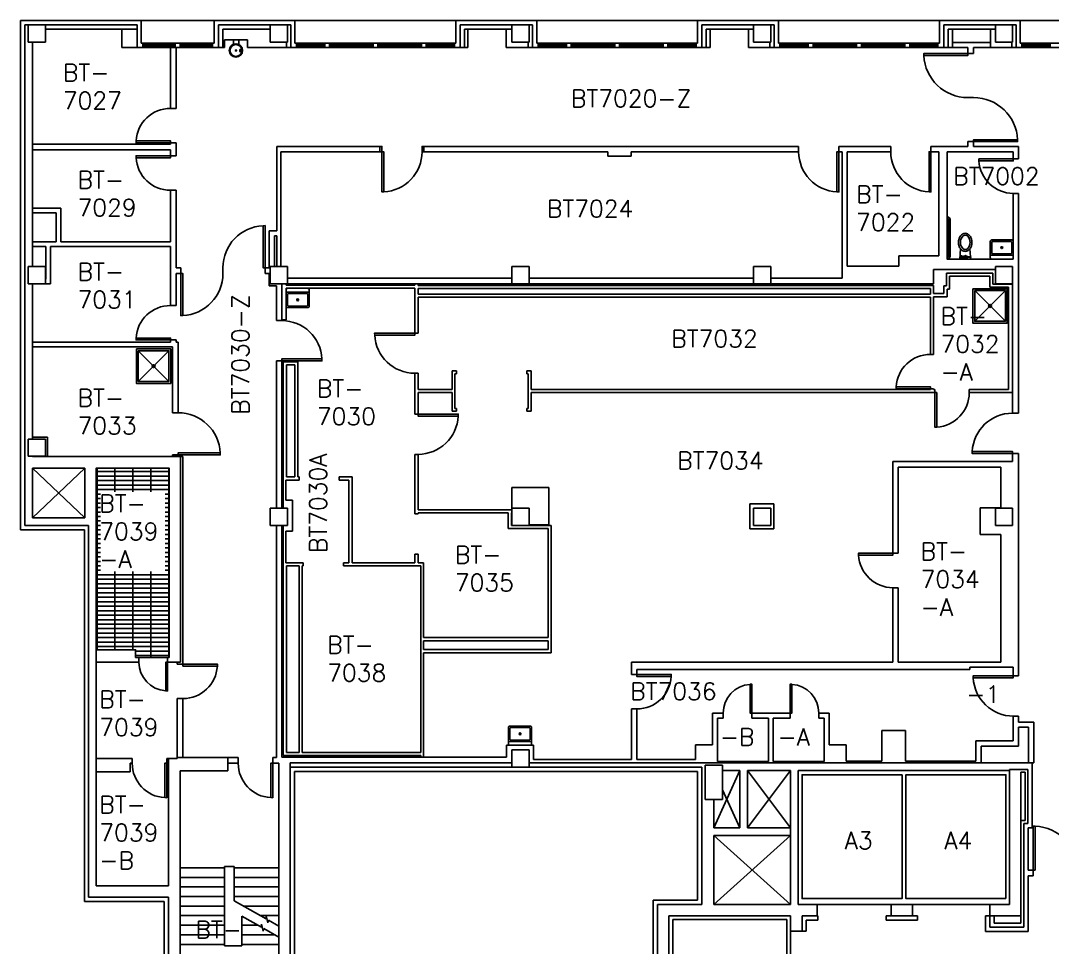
# Model space of a CAD drawing. Extents: x 3914 to 6119, y 18109 to 19582.
# Drawn here: x 3914 to 4991, y 18614 to 19582 of the extents above; entities that cross this region are included whole.
import ezdxf

# ---------------------------------------------------------------- set-up
doc = ezdxf.new("R2010")
doc.units = 0
doc.header["$MEASUREMENT"] = 0
doc.layers.get('0').update_dxf_attribs({"linetype": 'CONTINUOUS'})
for name, color, linetype in [('ARDOOR', 7, 'CONTINUOUS'), ('ARDOORNO', 4, 'CONTINUOUS'), ('ARROOMNO', 4, 'CONTINUOUS'), ('ARWALL', 7, 'CONTINUOUS'), ('COL', 14, 'CONTINUOUS'), ('EXWALL', 8, 'CONTINUOUS'), ('EXWINDOW', 8, 'CONTINUOUS'), ('MPFIXTURE', 3, 'CONTINUOUS')]:
    doc.layers.add(name, color=color, linetype=linetype)
doc.styles.add('ROMANS', font='romans.shx', dxfattribs={"height": 18})

# ---------------------------------------------------------------- blocks, each defined once
blk = doc.blocks.new('COL2')
for p, q in [((-0.5, -0.5), (-0.5, 0.5)), ((-0.5, 0.5), (0.5, 0.5)), ((0.5, -0.5), (0.5, 0.5)), ((-0.5, -0.5), (0.5, -0.5))]:
    blk.add_line(p, q)
blk = doc.blocks.new('A$C17D82B07')
at = {"layer": 'MPFIXTURE'}
for points in [[(0, 18.5), (0, 1.5, 0.414214), (1.5, 0), (22.5, 0, 0.414214), (24, 1.5), (24, 18.5, 0.414214), (22.5, 20), (1.5, 20, 0.414214)], [(22.5, 13.5), (22.5, 2.5, -0.414214), (21.5, 1.5), (2.5, 1.5, -0.414214), (1.5, 2.5), (1.5, 13.5, -0.414214), (2.5, 14.5), (21.5, 14.5, -0.414214)]]:
    blk.add_lwpolyline(points, format="xyb", close=True, dxfattribs=at)
blk.add_lwpolyline([(0, 16), (24, 16)], dxfattribs=at)
for radius in [1, 0.5]:
    blk.add_circle((12, 8), radius, dxfattribs=at)
blk = doc.blocks.new('DRNKFTN')
at = {"layer": 'MPFIXTURE', "linetype": 'CONTINUOUS'}
for p, q in [((4988.9, 18769.7), (4994.3, 18769.7)), ((4988.9, 18765), (4988.9, 18769.7)), ((4994.3, 18769.7), (4994.3, 18764.8)), ((4995.5, 18757.4), (4995.6, 18759.4)), ((4995.5, 18757.4), (4995.6, 18759.4)), ((4995.5, 18757.4), (4995.6, 18759.4)), ((4995.5, 18757.4), (4995.7, 18759.2)), ((4995.6, 18757.6), (4995.5, 18757.4)), ((4995.6, 18757.6), (4995.5, 18757.4))]:
    blk.add_line(p, q, dxfattribs=at)
blk.add_circle((4991.4, 18758.4), 7, dxfattribs=at)
for centre, radius, start, end in [((4991.4, 18758.4), 6.21, 0, 180), ((4996.1, 18758.3), 1.16, 236.6932, 113.3808), ((4991.4, 18758.4), 6.21, 180, 0), ((4991.4, 18758.4), 0.724, 0, 180), ((4991.4, 18758.4), 0.724, 180, 0), ((4992.1, 18758.4), 0, 359.999997222109, 0), ((4996.1, 18758.3), 0.913, 236.6932, 113.3808), ((4996.1, 18758.3), 0.913, 236.6932, 113.3808), ((4996.1, 18758.4), 0.161, 0, 180), ((4996.1, 18758.4), 0.161, 180, 0), ((4996.3, 18758.4), 0, 359.999997222109, 0), ((4997.6, 18758.4), 0, 359.999997222109, 0)]:
    blk.add_arc(centre, radius, start, end, dxfattribs=at)
blk = doc.blocks.new('A$C763370F8')
at = {"layer": 'ARWALL'}
blk.add_blockref('DRNKFTN', (-5010.6, -18878.3), dxfattribs=at)
blk = doc.blocks.new('A$C6C7F7455')
blk.add_blockref('A$C763370F8', (26.3, 126.9))
blk = doc.blocks.new('A$C1C98012F')
at = {"layer": 'MPFIXTURE'}
for points in [[(0, 36), (36, 36), (36, 0), (0, 0)], [(2, 34), (34, 34), (34, 2), (2, 2)]]:
    blk.add_lwpolyline(points, close=True, dxfattribs=at)
for points in [[(2, 34), (16.9, 19.1)], [(34, 34), (19.1, 19.1)], [(2, 2), (16.9, 16.9)], [(17, 18), (19, 18)], [(18, 19), (18, 17)], [(34, 2), (19.1, 16.9)]]:
    blk.add_lwpolyline(points, dxfattribs=at)
for radius in [1.5, 1]:
    blk.add_circle((18, 18), radius, dxfattribs=at)
blk = doc.blocks.new('TOILET')
at = {"layer": 'MPFIXTURE', "linetype": 'CONTINUOUS'}
for p, q in [((4544.9, 18863.2), (4534.1, 18863.8)), ((4534.8, 18862.8), (4534.1, 18862.8)), ((4534.8, 18861.8), (4534.1, 18861.8)), ((4535.4, 18862.9), (4534.9, 18862.9)), ((4534.9, 18861.8), (4535.4, 18861.8)), ((4536.7, 18859.5), (4536.7, 18859.4)), ((4535.9, 18852.7), (4534.1, 18852.6)), ((4544.9, 18853.3), (4536.6, 18852.8))]:
    blk.add_line(p, q, dxfattribs=at)
at = {"layer": 'MPFIXTURE'}
for p, q in [((4535.8, 18860.1), (4535.4, 18860.1)), ((4535.4, 18860), (4535.4, 18859.8)), ((4535.4, 18859.8), (4535.8, 18859.8)), ((4535.7, 18856.4), (4535.4, 18856.4)), ((4535.4, 18856.3), (4535.4, 18856.1)), ((4535.7, 18856.4), (4535.7, 18856.7)), ((4535.8, 18860.1), (4535.8, 18861.6)), ((4535.8, 18859.4), (4535.8, 18859.8)), ((4535.8, 18859.7), (4535.8, 18859.8)), ((4536.7, 18860.1), (4536.7, 18861.6)), ((4537.1, 18860.1), (4536.7, 18860.1)), ((4536.7, 18859.8), (4537.1, 18859.8)), ((4536.7, 18859.3), (4536.7, 18859.8)), ((4536.7, 18859.7), (4536.7, 18859.8)), ((4536.8, 18856.7), (4536.8, 18856.4)), ((4537.1, 18856.4), (4536.8, 18856.4)), ((4537.6, 18862.9), (4537.1, 18862.9)), ((4537.1, 18861.8), (4537.6, 18861.8)), ((4537.1, 18859.8), (4537.1, 18860)), ((4537.1, 18856.1), (4537.1, 18856.3)), ((4537.7, 18861.8), (4537.7, 18862.8)), ((4535.4, 18856.1), (4535.7, 18856.1)), ((4536.8, 18856.1), (4537.1, 18856.1))]:
    blk.add_line(p, q, dxfattribs=at)
at = {"layer": 'MPFIXTURE', "linetype": 'CONTINUOUS'}
for points in [[(4537.1, 18862.9, 0.025815), (4537.1, 18862.9, 0.069134), (4536.7, 18863.1, 0.055334), (4536.3, 18863.1, 0.055334), (4535.8, 18863.1, 0.069134), (4535.5, 18862.9, 0.025815), (4535.4, 18862.9, 0.164444)], [(4535.4, 18861.8, 0.025815), (4535.5, 18861.7, 0.069134), (4535.8, 18861.6, 0.055334), (4536.3, 18861.5, 0.055334)], [(4536.3, 18861.5, 0.055334), (4536.7, 18861.6, 0.069134), (4537.1, 18861.7, 0.024315), (4537.1, 18861.8, 0.190567)]]:
    blk.add_lwpolyline(points, format="xyb", dxfattribs=at)
blk.add_lwpolyline([(4536.7, 18858), (4536.5, 18858.3), (4536, 18858.3), (4535.8, 18858), (4536, 18857.6), (4536.5, 18857.6)], close=True, dxfattribs=at)
at = {"layer": 'MPFIXTURE', "linetype": 'CONTINUOUS', "flags": 128}
for points in [[(4551.6, 18851.2, 0.074368), (4555.3, 18851.8, 0.085026), (4558.3, 18853.3, 0.106278), (4560.4, 18855.7, 0.128465), (4561.1, 18858.2, 0.128465), (4560.4, 18860.8, 0.106278), (4558.3, 18863.2, 0.085026), (4555.3, 18864.7, 0.074368), (4551.6, 18865.2, 0.074368), (4547.8, 18864.7, 0.085026), (4544.9, 18863.2, 0.106278), (4542.8, 18860.8, 0.128465), (4542.1, 18858.2, 0.128465), (4542.8, 18855.7, 0.106278), (4544.9, 18853.3, 0.085026), (4547.8, 18851.8, 0.074368)], [(4551.6, 18853.2, 0.074368), (4554.8, 18853.7, 0.085026), (4557.1, 18854.9, 0.106278), (4558.7, 18856.6, 0.128465), (4559.1, 18858.2, 0.128465), (4558.7, 18859.8, 0.106278), (4557.1, 18861.6, 0.085026), (4554.8, 18862.8, 0.074368), (4551.6, 18863.2, 0.074368), (4548.4, 18862.8, 0.085026), (4546.1, 18861.6, 0.106278), (4544.5, 18859.8, 0.128465), (4544.1, 18858.2, 0.128465), (4544.5, 18856.6, 0.106278), (4546.1, 18854.9, 0.085026), (4548.4, 18853.7, 0.074368)]]:
    blk.add_lwpolyline(points, format="xyb", close=True, dxfattribs=at)
at = {"layer": 'MPFIXTURE'}
for points in [[(4536.8, 18856.1), (4536.8, 18855.6, -0.414214), (4536.8, 18855.5), (4535.7, 18855.5, -0.414214), (4535.7, 18855.6), (4535.7, 18856.1)], [(4536.4, 18855.5), (4536.6, 18852.7, -1.015015), (4535.9, 18852.7), (4536.1, 18855.5)]]:
    blk.add_lwpolyline(points, format="xyb", dxfattribs=at)
at = {"layer": 'MPFIXTURE', "linetype": 'CONTINUOUS'}
blk.add_circle((4536.3, 18858), 1.45, dxfattribs=at)
for centre, start, end in [((4534.9, 18862.8), 90, 180), ((4534.9, 18861.8), 180, 270)]:
    blk.add_arc(centre, 0.0602, start, end, dxfattribs=at)
at = {"layer": 'MPFIXTURE'}
for centre, start, end in [((4535.4, 18860), 90, 180), ((4535.4, 18859.8), 180, 270), ((4535.4, 18856.3), 90, 180), ((4537.1, 18860), 0, 90), ((4537.1, 18859.8), 270, 0), ((4537.1, 18856.3), 0, 90), ((4537.6, 18862.8), 0, 90), ((4537.6, 18861.8), 270, 0), ((4535.4, 18856.1), 180, 270), ((4537.1, 18856.1), 270, 0)]:
    blk.add_arc(centre, 0.0602, start, end, dxfattribs=at)
blk = doc.blocks.new('GRABBAR42')
for p, q in [((13.75, 3), (52.25, 3)), ((13.75, 1.5), (52.25, 1.5))]:
    blk.add_line(p, q)
for points in [[(10.75, 0), (10.75, 0.5), (13.25, 0.5), (13.25, 0)], [(52.75, 0), (52.75, 0.5), (55.25, 0.5), (55.25, 0)]]:
    blk.add_lwpolyline(points, close=True)
for centre, radius, start, end in [((13.75, 0.5), 2.5, 90, 180), ((13.75, 0.5), 1, 90, 180), ((52.25, 0.5), 2.5, 0, 90), ((52.25, 0.5), 1, 0, 90)]:
    blk.add_arc(centre, radius, start, end)

msp = doc.modelspace()

# ---------------------------------------------------------------- hatches: boundary and pattern name
at = {"layer": 'EXWALL'}
h = msp.add_hatch(dxfattribs=at)
h.set_pattern_fill('GRATE', color=256, scale=150, style=0)
h.paths.add_polyline_path([(3993, 18924.8), (4034, 18924.8), (4034, 18916.8), (4069, 18916.8), (4069, 19114.7), (3993, 19114.7)])
h.paths.add_polyline_path([(4064.9, 19006.6), (3997.3, 19006.6), (3997.3, 19089.7), (4064.9, 19089.7)], flags=16)

# ---------------------------------------------------------------- linework, layer by layer
at = {"layer": 'ARDOOR'}
for p, q in [((4909.2, 19501.8), (4903.2, 19501.8)), ((4125.2, 19324), (4125.2, 19318))]:
    msp.add_line(p, q, dxfattribs=at)
at = {"layer": 'ARDOOR', "flags": 128}
for points in [[(4903.2, 19501.8, -0.401544), (4857.3, 19545.8), (4857.2, 19545.8), (4857.2, 19547.8), (4903.2, 19547.8), (4903.2, 19545.8), (4857.2, 19545.8)], [(4909.2, 19501.8, -0.401544), (4955.2, 19457.8), (4955.2, 19457.8), (4955.2, 19455.8), (4909.2, 19455.8), (4909.2, 19457.8), (4955.2, 19457.8)], [(4070.5, 19490.5, 0.39805), (4034.5, 19456.5), (4034.5, 19454.5), (4070.5, 19454.5), (4070.5, 19456.5), (4034.5, 19456.5)], [(4070.5, 19405, -0.39805), (4034.5, 19439), (4034.5, 19441), (4070.5, 19441), (4070.5, 19439), (4034.5, 19439)], [(4333.2, 19445.2, -0.400344), (4293.2, 19403.3), (4291.2, 19403.2), (4291.2, 19445.2), (4293.2, 19445.2), (4293.2, 19403.3)], [(4726.5, 19445.2, 0.400344), (4766.5, 19403.3), (4768.5, 19403.2), (4768.5, 19445.2), (4766.5, 19445.2), (4766.5, 19403.3)], [(4822.7, 19445.2, 0.400344), (4862.7, 19403.3), (4864.7, 19403.2), (4864.7, 19445.2), (4862.7, 19445.2), (4862.7, 19403.3)], [(4950.7, 19401.7, -0.39805), (4914.8, 19435.7), (4914.7, 19437.7), (4950.7, 19437.7), (4950.7, 19435.7), (4914.8, 19435.7)], [(4125.2, 19324, -0.400971), (4167.2, 19367.9), (4169.2, 19368), (4169.2, 19324), (4167.2, 19324), (4167.2, 19367.9)], [(4125.2, 19318, -0.400971), (4083.2, 19274), (4081.2, 19274), (4081.2, 19318), (4083.2, 19318), (4083.2, 19274)], [(4070.5, 19284.5, 0.39805), (4034.5, 19250.5), (4034.5, 19248.5), (4070.5, 19248.5), (4070.5, 19250.5), (4034.5, 19250.5)], [(4186.7, 19268.7, -0.400344), (4228.7, 19228.7), (4228.7, 19226.7), (4186.7, 19226.7), (4186.7, 19228.7), (4228.7, 19228.7)], [(4325.7, 19213.7, -0.400344), (4283.8, 19253.7), (4283.7, 19255.7), (4325.7, 19255.7), (4325.7, 19253.7), (4283.8, 19253.7)], [(4864.2, 19233.5, 0.39805), (4828.3, 19199.5), (4828.2, 19197.5), (4864.2, 19197.5), (4864.2, 19199.5), (4828.3, 19199.5)], [(4904.7, 19193.5, -0.39805), (4870.7, 19157.5), (4868.7, 19157.5), (4868.7, 19193.5), (4870.7, 19193.5), (4870.7, 19157.5)], [(4078.4, 19172.5, -0.400971), (4122.4, 19130.5), (4122.4, 19128.5), (4078.4, 19128.5), (4078.4, 19130.5), (4122.4, 19130.5)], [(4329, 19129, 0.400344), (4370.9, 19169), (4371, 19171), (4329, 19171), (4329, 19169), (4370.9, 19169)], [(4949.7, 19172, 0.400344), (4907.8, 19132), (4907.7, 19130), (4949.7, 19130), (4949.7, 19132), (4907.8, 19132)], [(4825, 18989.7, -0.39805), (4789, 19023.7), (4789, 19025.7), (4825, 19025.7), (4825, 19023.7), (4789, 19023.7)], [(4037.5, 18911.8, 0.394848), (4065.5, 18881.9), (4067.5, 18881.8), (4067.5, 18911.8), (4065.5, 18911.8), (4065.5, 18881.8), (4067.5, 18881.8)], [(4083.5, 18873.8, 0.39805), (4119.4, 18907.8), (4119.5, 18909.8), (4083.5, 18909.8), (4083.5, 18907.8), (4119.4, 18907.8)], [(4557.5, 18863, 0.39805), (4593.4, 18897), (4593.5, 18899), (4557.5, 18899), (4557.5, 18897), (4593.4, 18897)], [(4647.7, 18858.7, -0.394848), (4675.7, 18888.6), (4677.7, 18888.7), (4677.7, 18858.7), (4675.7, 18858.7), (4675.7, 18888.7), (4677.7, 18888.7)], [(4747.5, 18858.7, 0.394848), (4719.5, 18888.6), (4717.5, 18888.7), (4717.5, 18858.7), (4719.5, 18858.7), (4719.5, 18888.7), (4717.5, 18888.7)], [(4950.7, 18855.5, -0.400344), (4908.8, 18895.5), (4908.7, 18897.5), (4950.7, 18897.5), (4950.7, 18895.5), (4908.8, 18895.5)], [(4030.5, 18806.2, 0.39805), (4064.5, 18770.3), (4066.5, 18770.2), (4066.5, 18806.2), (4064.5, 18806.2), (4064.5, 18770.3)], [(4141.2, 18806.2, 0.39805), (4175.2, 18770.3), (4177.2, 18770.2), (4177.2, 18806.2), (4175.2, 18806.2), (4175.2, 18770.3)], [(5017.5, 18694.6, 0.401544), (4973.5, 18740.5), (4973.5, 18740.6), (4971.5, 18740.6), (4971.5, 18694.6), (4973.5, 18694.6), (4973.5, 18740.6)]]:
    msp.add_lwpolyline(points, format="xyb", dxfattribs=at)
at = {"layer": 'ARDOOR'}
for points in [[(4289.2, 19450.7), (4291.2, 19450.7), (4291.2, 19445.2), (4289.2, 19445.2)], [(4335.2, 19450.7), (4333.2, 19450.7), (4333.2, 19445.2), (4335.2, 19445.2)]]:
    msp.add_lwpolyline(points, dxfattribs=at)
at = {"layer": 'ARWALL'}
for p, q in [((4019.5, 19554.2), (4019.5, 19573.2)), ((4381, 19573.2), (4381, 19554.2)), ((4421, 19554.2), (4421, 19573.2)), ((4634, 19573.2), (4634, 19554.2)), ((4674, 19554.2), (4674, 19573.2)), ((4887, 19573.2), (4887, 19554.2)), ((4927, 19554.2), (4927, 19573.2)), ((4127, 19562.2), (4127, 19554.2)), ((4151, 19562.2), (4127, 19562.2)), ((4151, 19554.2), (4151, 19562.2)), ((4927, 19559.2), (4887, 19559.2)), ((4035.5, 19554.2), (4019.5, 19554.2)), ((4070.5, 19554.2), (4070.5, 19490.5)), ((4076.5, 19554.2), (4076.5, 19490.5)), ((4127, 19554.2), (4125, 19554.2)), ((4191.5, 19554.2), (4151, 19554.2)), ((4381, 19554.2), (4377.5, 19554.2)), ((4444, 19554.2), (4421, 19554.2)), ((4634, 19554.2), (4629.7, 19554.2)), ((4696.5, 19554.2), (4674, 19554.2)), ((4903.2, 19554.2), (4882.5, 19554.2)), ((4903.2, 19547.8), (4903.2, 19554.2)), ((4909.2, 19547.8), (4903.2, 19547.8)), ((4927, 19554.2), (4909.2, 19554.2)), ((4909.2, 19547.8), (4909.2, 19554.2)), ((4949, 19554.2), (4927, 19554.2)), ((4070.5, 19490.5), (4076.5, 19490.5)), ((4070.5, 19453.2), (3926.5, 19453.2)), ((4070.5, 19454.5), (4070.5, 19453.2)), ((4070.5, 19454.5), (4076.5, 19454.5)), ((4076.5, 19454.5), (4076.5, 19441)), ((4289.2, 19450.7), (4181.7, 19450.7)), ((4181.7, 19450.7), (4181.7, 19362.7)), ((4289.2, 19450.7), (4289.2, 19445.2)), ((4726.5, 19450.7), (4335.2, 19450.7)), ((4335.2, 19450.7), (4335.2, 19445.2)), ((4726.5, 19450.7), (4726.5, 19445.2)), ((4822.7, 19450.7), (4768.5, 19450.7)), ((4768.5, 19450.7), (4768.5, 19445.2)), ((4822.7, 19450.7), (4822.7, 19445.2)), ((4864.7, 19450.7), (4864.7, 19445.2)), ((4903.2, 19450.7), (4864.7, 19450.7)), ((4909.2, 19455.8), (4903.2, 19455.8)), ((4903.2, 19455.8), (4903.2, 19450.7)), ((4909.2, 19450.7), (4909.2, 19455.8)), ((4956.2, 19450.7), (4909.2, 19450.7)), ((4956.2, 19437.7), (4956.2, 19450.7)), ((4070.5, 19447.2), (3926.5, 19447.2)), ((4070.5, 19447.2), (4070.5, 19441)), ((4070.5, 19441), (4076.5, 19441)), ((4289.2, 19445.2), (4185.7, 19445.2)), ((4185.7, 19325.2), (4185.7, 19445.2)), ((4335.2, 19445.2), (4527.2, 19445.2)), ((4527.2, 19445.2), (4527.2, 19440.7)), ((4527.2, 19440.7), (4551.7, 19440.7)), ((4551.7, 19445.2), (4726.5, 19445.2)), ((4551.7, 19440.7), (4551.7, 19445.2)), ((4768.5, 19445.2), (4772, 19445.2)), ((4772, 19445.2), (4772, 19313.2)), ((4777, 19325.7), (4777, 19445.2)), ((4822.7, 19445.2), (4777, 19445.2)), ((4864.7, 19445.2), (4873, 19445.2)), ((4873, 19445.2), (4873, 19336.5)), ((4881.7, 19445), (4881.7, 19333)), ((4950.7, 19445), (4881.7, 19445)), ((4950.7, 19437.7), (4950.7, 19445)), ((4956.2, 19437.7), (4950.7, 19437.7)), ((4070.5, 19405), (4070.5, 19351.2)), ((4070.5, 19405), (4076.5, 19405)), ((4076.5, 19405), (4076.5, 19324)), ((4950.7, 19333), (4950.7, 19401.7)), ((4956.2, 19401.7), (4950.7, 19401.7)), ((4956.2, 19172), (4956.2, 19401.7)), ((3956, 19386.2), (3926.5, 19386.2)), ((3956, 19386.2), (3956, 19351.2)), ((3951, 19381.2), (3926.5, 19381.2)), ((3951, 19381.2), (3951, 19351.2)), ((4173.5, 19362.7), (4173.5, 19324)), ((4181.7, 19362.7), (4173.5, 19362.7)), ((4179, 19357.2), (4179, 19325.2)), ((4181.7, 19357.2), (4179, 19357.2)), ((4181.7, 19357.2), (4181.7, 19325.2)), ((3951, 19351.2), (3926.5, 19351.2)), ((3940.2, 19346.2), (3926.5, 19346.2)), ((3940.2, 19312.2), (3940.2, 19346.2)), ((4070.5, 19346.2), (3945.2, 19346.2)), ((3945.2, 19307.2), (3945.2, 19346.2)), ((4070.5, 19351.2), (3956, 19351.2)), ((4070.5, 19346.2), (4070.5, 19284.5)), ((4873, 19336.5), (4831.2, 19336.5)), ((4831.2, 19336.5), (4831.2, 19325.7)), ((4881.7, 19333), (4950.7, 19333)), ((4081.2, 19324), (4076.5, 19324)), ((4081.2, 19324), (4081.2, 19318)), ((4169.2, 19324), (4169.2, 19318)), ((4173.5, 19324), (4169.2, 19324)), ((4831.2, 19325.7), (4777, 19325.7)), ((4867.5, 19322), (4932, 19322)), ((4867.5, 19307.2), (4867.5, 19322)), ((3940.2, 19312.2), (3940, 19312.2)), ((4076.5, 19318), (4076.5, 19284.5)), ((4081.2, 19318), (4076.5, 19318)), ((4173.5, 19318), (4169.2, 19318)), ((4173.5, 19318), (4173.5, 19305.2)), ((4427, 19313.2), (4192.5, 19313.2)), ((4679.5, 19313.2), (4445, 19313.2)), ((4772, 19313.2), (4697.5, 19313.2)), ((4929.2, 19318.5), (4881, 19318.5)), ((4881, 19318.5), (4881, 19305)), ((4926, 19315.2), (4884.2, 19315.2)), ((4884.2, 19315.2), (4884.2, 19301.7)), ((4926, 19303.7), (4926, 19315.2)), ((4929.2, 19307), (4929.2, 19318.5)), ((3945.2, 19307.2), (3940, 19307.2)), ((4173.5, 19305.2), (4181.2, 19305.2)), ((4181.2, 19305.2), (4181.2, 19268.7)), ((4867.5, 19307.2), (4186.7, 19307.2)), ((4186.7, 19268.7), (4186.7, 19307.2)), ((4191.2, 19305.7), (4191.2, 19307.2)), ((4325.7, 19305.7), (4191.2, 19305.7)), ((4325.7, 19302.5), (4191.2, 19302.5)), ((4191.2, 19269.5), (4191.2, 19302.5)), ((4325.7, 19305.7), (4325.7, 19307.2)), ((4325.7, 19255.7), (4325.7, 19302.5)), ((4329, 19305.5), (4329, 19307.2)), ((4867.5, 19305.5), (4329, 19305.5)), ((4864.2, 19302.2), (4329, 19302.2)), ((4329, 19296.5), (4329, 19302.2)), ((4864.2, 19296.5), (4864.2, 19302.2)), ((4867.5, 19297), (4867.5, 19305.5)), ((4878.2, 19305), (4878.2, 19297)), ((4881, 19305), (4878.2, 19305)), ((4884.2, 19301.7), (4881.5, 19301.7)), ((4881.5, 19301.7), (4881.5, 19293.7)), ((4945.5, 19303.7), (4926, 19303.7)), ((4949.7, 19307), (4929.2, 19307)), ((4945.5, 19196.7), (4945.5, 19303.7)), ((4949.7, 19172), (4949.7, 19307.2)), ((4864.2, 19296.5), (4329, 19296.5)), ((4864.2, 19293.2), (4329, 19293.2)), ((4329, 19255.7), (4329, 19293.2)), ((4864.2, 19233.5), (4864.2, 19293.2)), ((4878.2, 19297), (4867.5, 19297)), ((4881.5, 19293.7), (4867.5, 19293.7)), ((4867.5, 19293.7), (4867.5, 19233.5)), ((4076.5, 19284.5), (4070.5, 19284.5)), ((4181.2, 19268.7), (4186.7, 19268.7)), ((4191.2, 19269.5), (4186.7, 19269.5)), ((4329, 19255.7), (4325.7, 19255.7)), ((4070.5, 19246.2), (3926.5, 19246.2)), ((4070.5, 19248.5), (4070.5, 19246.2)), ((4076.5, 19248.5), (4070.5, 19248.5)), ((4076.5, 19248.5), (4076.5, 19246.2)), ((4076.5, 19246.2), (4078.5, 19246.2)), ((4078.5, 19246.2), (4078.5, 19172.5)), ((4072.5, 19241.2), (3926.5, 19241.2)), ((4072.5, 19241.2), (4072.5, 19172.5)), ((4867.5, 19233.5), (4864.2, 19233.5)), ((4181.2, 19226.7), (4181.2, 19072.7)), ((4181.2, 19226.7), (4186.7, 19226.7)), ((4186.7, 19226.7), (4186.7, 19072.7)), ((4203.5, 19225.7), (4186.7, 19225.7)), ((4188.2, 19072.7), (4188.2, 19225.7)), ((4203.5, 19105.5), (4203.5, 19225.7)), ((4191.5, 19105.5), (4191.5, 19222.5)), ((4200.2, 19222.5), (4191.5, 19222.5)), ((4200.2, 19105.5), (4200.2, 19222.5)), ((4325.7, 19171), (4325.7, 19213.7)), ((4329, 19213.7), (4325.7, 19213.7)), ((4329, 19196.7), (4329, 19213.7)), ((4364.5, 19216.2), (4364.5, 19196.7)), ((4369, 19216.2), (4364.5, 19216.2)), ((4367.5, 19177), (4367.5, 19213.2)), ((4369, 19213.2), (4367.5, 19213.2)), ((4369, 19213.2), (4369, 19216.2)), ((4447, 19216.2), (4442.5, 19216.2)), ((4442.5, 19213.2), (4442.5, 19216.2)), ((4444, 19213.2), (4442.5, 19213.2)), ((4444, 19213.2), (4444, 19177)), ((4447, 19196.7), (4447, 19216.2)), ((4364.5, 19196.7), (4329, 19196.7)), ((4329, 19193.5), (4329, 19171)), ((4364.5, 19193.5), (4329, 19193.5)), ((4364.5, 19174), (4364.5, 19193.5)), ((4864.2, 19196.7), (4447, 19196.7)), ((4868.7, 19193.5), (4447, 19193.5)), ((4447, 19193.5), (4447, 19174)), ((4867.5, 19197.5), (4864.2, 19197.5)), ((4864.2, 19197.5), (4864.2, 19196.7)), ((4867.5, 19196.7), (4867.5, 19197.5)), ((4868.7, 19196.7), (4867.5, 19196.7)), ((4868.7, 19193.5), (4868.7, 19196.7)), ((4904.7, 19196.7), (4945.5, 19196.7)), ((4904.7, 19193.5), (4904.7, 19196.7)), ((4949.7, 19193.5), (4904.7, 19193.5)), ((4072.5, 19172.5), (4078.5, 19172.5)), ((4329, 19171), (4325.7, 19171)), ((4369, 19174), (4364.5, 19174)), ((4369, 19177), (4367.5, 19177)), ((4369, 19174), (4369, 19177)), ((4444, 19177), (4442.5, 19177)), ((4442.5, 19174), (4442.5, 19177)), ((4447, 19174), (4442.5, 19174)), ((4956.2, 19172), (4949.7, 19172)), ((3926.5, 19147), (3942, 19147)), ((3942, 19147), (3942, 19126.7)), ((4072.5, 19128.5), (4072.5, 19126.7)), ((4072.5, 19128.5), (4078.5, 19128.5)), ((4078.5, 19128.5), (4078.5, 19126.7)), ((4081, 19126.7), (4083.5, 19126.7)), ((4083.5, 19126.7), (4083.5, 18909.8)), ((4329, 19129), (4325.7, 19129)), ((4325.7, 19129), (4325.7, 19066.7)), ((4329, 19129), (4329, 19071)), ((4949.7, 19130), (4949.7, 19121.7)), ((4956.2, 19130), (4949.7, 19130)), ((4956.2, 18897.5), (4956.2, 19130)), ((4949.7, 19121.7), (4825, 19121.7)), ((4825, 19121.7), (4825, 19025.7)), ((4830.5, 19115.7), (4937.7, 19115.7)), ((4830.5, 19025.7), (4830.5, 19115.7)), ((4937.7, 19115.7), (4937.7, 19073)), ((4191.5, 19105.5), (4200.2, 19105.5)), ((4204.7, 19105.5), (4203.5, 19105.5)), ((4204.7, 19105.5), (4204.7, 19102.2)), ((4260.2, 19105.5), (4246.7, 19105.5)), ((4246.7, 19105.5), (4246.7, 19102.2)), ((4260.2, 19015.7), (4260.2, 19105.5)), ((4191, 19081), (4191, 19102.2)), ((4191, 19102.2), (4204.7, 19102.2)), ((4246.7, 19102.2), (4256.7, 19102.2)), ((4256.7, 19102.2), (4256.7, 19015.7)), ((4427, 19094.2), (4465.7, 19094.2)), ((4427, 19072.7), (4427, 19094.2)), ((4465.7, 19055.2), (4465.7, 19094.2)), ((4198, 19081), (4191, 19081)), ((4198, 19048.7), (4198, 19081)), ((4700.5, 19077.2), (4675.5, 19077.2)), ((4675.5, 19077.2), (4675.5, 19051.2)), ((4700.5, 19077.2), (4700.5, 19051.2)), ((4937.7, 19073), (4916, 19073)), ((4916, 19073), (4916, 19045.2)), ((4325.7, 19066.7), (4329, 19066.7)), ((4329, 19071), (4427, 19071)), ((4329, 19068), (4423.2, 19068)), ((4329, 19066.7), (4329, 19068)), ((4423.2, 19051.5), (4423.2, 19068)), ((4426.5, 19054.7), (4426.5, 19068)), ((4426.5, 19068), (4427, 19068)), ((4181.2, 19054.7), (4181.2, 18812.2)), ((4186.7, 19054.7), (4186.7, 18812.7)), ((4188.2, 18814.2), (4188.2, 19054.7)), ((4465, 19051.5), (4423.2, 19051.5)), ((4468.2, 19054.7), (4426.5, 19054.7)), ((4445, 19055.2), (4465.7, 19055.2)), ((4465, 18937.5), (4465, 19051.5)), ((4468.2, 18921.7), (4468.2, 19054.7)), ((4700.5, 19051.2), (4675.5, 19051.2)), ((4191, 19048.7), (4198, 19048.7)), ((4191, 19015.7), (4191, 19048.7)), ((4916, 19045.2), (4937.5, 19045.2)), ((4937.5, 19045.2), (4937.5, 18911.7)), ((4325.7, 19024.7), (4325.7, 19015.7)), ((4325.7, 19024.7), (4329, 19024.7)), ((4329, 19024.7), (4329, 19015.7)), ((4825, 19025.7), (4830.5, 19025.7)), ((4209.2, 19015.7), (4191, 19015.7)), ((4191.5, 19012.5), (4191.5, 18817.5)), ((4191.5, 19012.5), (4204.7, 19012.5)), ((4204.7, 19012.5), (4204.7, 18817.5)), ((4208, 19012.5), (4208, 18817.5)), ((4209.2, 19012.5), (4208, 19012.5)), ((4209.2, 19015.7), (4209.2, 19012.5)), ((4256.7, 19015.7), (4251.2, 19015.7)), ((4251.2, 19015.7), (4251.2, 19012.5)), ((4251.2, 19012.5), (4332, 19012.5)), ((4325.7, 19015.7), (4260.2, 19015.7)), ((4329, 19015.7), (4334.7, 19015.7)), ((4332, 18817.5), (4332, 19012.5)), ((4334.7, 19015.7), (4334.7, 18937.5)), ((4825, 18989.7), (4825, 18912)), ((4825, 18989.7), (4830.5, 18989.7)), ((4830.5, 18989.7), (4830.5, 18911.7)), ((4334.7, 18937.5), (4465, 18937.5)), ((4334.7, 18934.2), (4465, 18934.2)), ((4334.7, 18934.2), (4334.7, 18925)), ((4465, 18934.2), (4465, 18925)), ((4334.7, 18925), (4465, 18925)), ((4334.7, 18921.7), (4468.2, 18921.7)), ((4334.7, 18921.7), (4334.7, 18812.7)), ((4077.5, 18909.8), (4077.5, 18911.8)), ((4825, 18912), (4552, 18912)), ((4552, 18912), (4552, 18899)), ((4937.5, 18911.7), (4830.5, 18911.7)), ((4077.5, 18909.8), (4083.5, 18909.8)), ((4557.5, 18904.2), (4905.3, 18904.2)), ((4557.5, 18899), (4557.5, 18904.2)), ((4950.7, 18906.7), (4905.3, 18906.7)), ((4905.3, 18906.7), (4905.3, 18904.2)), ((4950.7, 18897.5), (4950.7, 18906.7)), ((4552, 18899), (4557.5, 18899)), ((4956.2, 18897.5), (4950.7, 18897.5)), ((4077.5, 18873.8), (4083.5, 18873.8)), ((4077.5, 18812.2), (4077.5, 18873.8)), ((4083.5, 18812.2), (4083.5, 18873.8)), ((4552, 18863), (4557.5, 18863)), ((4552, 18863), (4552, 18810.2)), ((4557.5, 18863), (4557.5, 18810.2)), ((4636.7, 18825.5), (4636.7, 18858.7)), ((4636.7, 18858.7), (4647.7, 18858.7)), ((4647.7, 18858.7), (4647.7, 18853.2)), ((4677.7, 18858.7), (4717.5, 18858.7)), ((4677.7, 18858.7), (4677.7, 18853.2)), ((4717.5, 18858.7), (4717.5, 18853.2)), ((4747.5, 18858.7), (4747.5, 18853.2)), ((4747.5, 18858.7), (4758.2, 18858.7)), ((4758.2, 18858.7), (4758.2, 18825.5)), ((4647.7, 18853.2), (4641.7, 18853.2)), ((4641.7, 18853.2), (4641.7, 18808.2)), ((4677.7, 18853.2), (4695, 18853.2)), ((4695, 18853.2), (4695, 18808.2)), ((4700, 18853.2), (4700, 18808.2)), ((4717.5, 18853.2), (4700, 18853.2)), ((4747.5, 18853.2), (4753, 18853.2)), ((4753, 18808.2), (4753, 18853.2)), ((4950.7, 18855.5), (4950.7, 18829.5)), ((4956.2, 18855.5), (4950.7, 18855.5)), ((4956.2, 18849.3), (4956.2, 18855.5)), ((4972, 18849.3), (4956.2, 18849.3)), ((4972, 18849.3), (4972, 18806.7)), ((4813.5, 18808.5), (4813.5, 18840.5)), ((4813.5, 18840.5), (4838.2, 18840.5)), ((4838.2, 18840.5), (4838.2, 18808.5)), ((4966.5, 18843.8), (4956.2, 18843.8)), ((4956.2, 18843.8), (4956.2, 18824)), ((4966.5, 18843.8), (4966.5, 18806.7)), ((4449.5, 18825), (4421.5, 18825)), ((4421.5, 18825), (4421.5, 18812.7)), ((4449.5, 18810.2), (4449.5, 18825)), ((4618.7, 18825.5), (4636.7, 18825.5)), ((4618.7, 18810.2), (4618.7, 18825.5)), ((4758.2, 18825.5), (4776, 18825.5)), ((4776, 18825.5), (4776, 18808.5)), ((4911.5, 18829.5), (4950.7, 18829.5)), ((4911.5, 18808.5), (4911.5, 18829.5)), ((4917, 18824), (4956.2, 18824)), ((4917, 18806.7), (4917, 18824)), ((4188.2, 18814.2), (4332, 18814.2)), ((4191.5, 18817.5), (4204.7, 18817.5)), ((4208, 18817.5), (4332, 18817.5)), ((4332, 18814.2), (4332, 18812.7)), ((4030.5, 18811.2), (3993, 18811.2)), ((4030.5, 18806.2), (4028.5, 18806.2)), ((4028.5, 18797.2), (4028.5, 18806.2)), ((4030.5, 18806.2), (4030.5, 18811.2)), ((4066.5, 18806.2), (4066.5, 18811.2)), ((4068.5, 18811.2), (4066.5, 18811.2)), ((4068.5, 18806.2), (4066.5, 18806.2)), ((4141.2, 18812.2), (4130.5, 18812.2)), ((4141.2, 18806.2), (4130.5, 18806.2)), ((4141.2, 18812.2), (4141.2, 18806.2)), ((4177.2, 18812.2), (4177.2, 18806.2)), ((4181.2, 18812.2), (4177.2, 18812.2)), ((4183.5, 18806.2), (4177.2, 18806.2)), ((4421.5, 18812.7), (4186.7, 18812.7)), ((4552, 18810.2), (4449.5, 18810.2)), ((4557.5, 18810.2), (4618.7, 18810.2)), ((4695, 18808.2), (4641.7, 18808.2)), ((4700, 18808.2), (4753, 18808.2)), ((4776, 18808.5), (4813.5, 18808.5)), ((4838.2, 18808.5), (4911.5, 18808.5)), ((4838.2, 18808.5), (4838.2, 18808.5)), ((4972, 18806.7), (4970.5, 18806.7)), ((4028.5, 18797.2), (3993, 18797.2))]:
    msp.add_line(p, q, dxfattribs=at)
at = {"layer": 'EXWALL'}
for p, q in [((4040, 19582.2), (3914, 19582.2)), ((3914, 19050.2), (3914, 19582.2)), ((4040, 19582.2), (4040, 19558.7)), ((4040, 19582.2), (5993.5, 19582.2)), ((4200.5, 19582.2), (4116, 19582.2)), ((4116, 19582.2), (4116, 19558.7)), ((4200.5, 19582.2), (4200.5, 19558.7)), ((4453, 19582.2), (4368.5, 19582.2)), ((4368.5, 19582.2), (4368.5, 19558.7)), ((4453, 19582.2), (4453, 19558.7)), ((4705.5, 19582.2), (4621, 19582.2)), ((4621, 19582.2), (4621, 19558.7)), ((4705.5, 19582.2), (4705.5, 19558.7)), ((4958, 19582.2), (4873.5, 19582.2)), ((4873.5, 19582.2), (4873.5, 19558.7)), ((4958, 19582.2), (4958, 19558.7)), ((3918.5, 19054.7), (3918.5, 19577.7)), ((3922, 19577.7), (3918.5, 19577.7)), ((4035.5, 19577.7), (3940, 19577.7)), ((4035.5, 19573.2), (3940, 19573.2)), ((4035.5, 19577.7), (4035.5, 19554.2)), ((4174.5, 19577.7), (4120.5, 19577.7)), ((4120.5, 19577.7), (4120.5, 19554.2)), ((4125, 19573.2), (4125, 19554.2)), ((4174.5, 19573.2), (4125, 19573.2)), ((4192.5, 19577.7), (4196, 19577.7)), ((4196, 19577.7), (4196, 19554.2)), ((4427, 19577.7), (4373, 19577.7)), ((4373, 19577.7), (4373, 19554.2)), ((4377.5, 19573.2), (4377.5, 19554.2)), ((4427, 19573.2), (4377.5, 19573.2)), ((4445, 19577.7), (4448.5, 19577.7)), ((4448.5, 19577.7), (4448.5, 19554.2)), ((4625.5, 19577.7), (4625.5, 19554.2)), ((4679.5, 19577.7), (4625.5, 19577.7)), ((4630, 19573.2), (4630, 19554.2)), ((4679.5, 19573.2), (4630, 19573.2)), ((4697.5, 19577.7), (4701, 19577.7)), ((4701, 19577.7), (4701, 19554.2)), ((4932, 19577.7), (4878, 19577.7)), ((4878, 19577.7), (4878, 19554.2)), ((4882.5, 19573.2), (4882.5, 19554.2)), ((4932, 19573.2), (4882.5, 19573.2)), ((4950, 19577.7), (4953.5, 19577.7)), ((4953.5, 19577.7), (4953.5, 19554.2)), ((3926.5, 19325.2), (3926.5, 19559.7)), ((4040, 19558.7), (4116, 19558.7)), ((4191.5, 19559.7), (4191.5, 19554.2)), ((4200.5, 19558.7), (4368.5, 19558.7)), ((4444, 19559.7), (4444, 19554.2)), ((4453, 19558.7), (4621, 19558.7)), ((4696.5, 19559.7), (4696.5, 19554.2)), ((4705.5, 19558.7), (4873.5, 19558.7)), ((4949, 19559.7), (4949, 19554.2)), ((4958, 19558.7), (5075.5, 19558.7)), ((4035.5, 19554.2), (4125, 19554.2)), ((4191.5, 19554.2), (4377.5, 19554.2)), ((4444, 19554.2), (4629.7, 19554.2)), ((4696.5, 19554.2), (4882.5, 19554.2)), ((4949, 19554.2), (5084.5, 19554.2)), ((3926.5, 19145), (3926.5, 19307.2)), ((3926.5, 19127), (3926.5, 19126.7)), ((3981, 19126.7), (3926.5, 19126.7)), ((3981, 19126.7), (4081, 19126.7)), ((4081, 19126.7), (4081, 18911.8)), ((3981, 19114.7), (3926.5, 19114.7)), ((3926.5, 19114.7), (3981, 19062.7)), ((3981, 19114.7), (3926.5, 19062.7)), ((3926.5, 19114.7), (3926.5, 19062.7)), ((3981, 19114.7), (3981, 19062.7)), ((3993, 19114.7), (4069, 19114.7)), ((3993, 19114.7), (3993, 19062.7)), ((4069, 19114.7), (4069, 18916.8)), ((3981, 19062.7), (3926.5, 19062.7)), ((3993, 19062.7), (3993, 18678.2)), ((3980.5, 19050.2), (3914, 19050.2)), ((3985, 19054.7), (3918.5, 19054.7)), ((3980.5, 19050.2), (3980.5, 18661.7)), ((3985, 19054.7), (3985, 18666.2)), ((4034, 18924.8), (3993, 18924.8)), ((4034, 18916.8), (4034, 18924.8)), ((3993, 18911.8), (4037.5, 18911.8)), ((4034, 18916.8), (4037.5, 18916.8)), ((4037.5, 18916.8), (4037.5, 18911.8)), ((4067.5, 18916.8), (4069, 18916.8)), ((4067.5, 18916.8), (4067.5, 18911.8)), ((4067.5, 18911.8), (4081, 18911.8)), ((4068.5, 18678.2), (4068.5, 18811.2)), ((4077.5, 18811.2), (4068.5, 18811.2)), ((4130.5, 18812.2), (4077.5, 18812.2)), ((4077.5, 18811.2), (4077.5, 18812.2)), ((4130.5, 18798.2), (4130.5, 18812.2)), ((4183.5, 18558.7), (4183.5, 18806.2)), ((4195.5, 18546.7), (4195.5, 18806.7)), ((4427, 18806.7), (4195.5, 18806.7)), ((4638, 18806.7), (4445, 18806.7)), ((4970.5, 18806.7), (4638, 18806.7)), ((4970.5, 18806.7), (4970.5, 18746.8)), ((4080.5, 18798.2), (4130.5, 18798.2)), ((4080.5, 18678.2), (4080.5, 18798.2)), ((4427, 18802.2), (4195.5, 18802.2)), ((4621, 18797.7), (4200, 18797.7)), ((4200, 18543.2), (4200, 18797.7)), ((4625.5, 18802.2), (4445, 18802.2)), ((4621, 18663.3), (4621, 18797.7)), ((4625.5, 18658.8), (4625.5, 18802.2)), ((4665, 18798.7), (4638, 18738.8)), ((4665, 18798.7), (4647, 18798.7)), ((4665, 18738.8), (4665, 18798.7)), ((4718, 18798.7), (4673, 18738.8)), ((4673, 18798.7), (4718, 18738.8)), ((4673, 18780.3), (4673, 18798.7)), ((4718, 18798.7), (4673, 18798.7)), ((4718, 18780.3), (4718, 18798.7)), ((4946.7, 18798.7), (4726, 18798.7)), ((4726, 18658.8), (4726, 18798.7)), ((4730, 18794.3), (4834.5, 18794.3)), ((4834.5, 18794.3), (4730, 18794.3)), ((4943, 18794.3), (4838.5, 18794.3)), ((4838.5, 18794.3), (4943, 18794.3)), ((4966, 18799.8), (4946.7, 18799.8)), ((4946.7, 18798.7), (4946.7, 18799.8)), ((4958.7, 18646.8), (4958.7, 18796.8)), ((4963, 18796.8), (4958.7, 18796.8)), ((4963, 18796.8), (4963, 18746.3)), ((4966, 18799.8), (4966, 18743.3)), ((4647, 18778.5), (4665, 18738.8)), ((4673, 18738.8), (4673, 18780.3)), ((4718, 18658.8), (4718, 18780.3)), ((4665, 18738.8), (4638, 18738.8)), ((4718, 18738.8), (4673, 18738.8)), ((4963, 18746.3), (4958.7, 18746.3)), ((4961.7, 18743.3), (4961.7, 18634.8)), ((4966, 18743.3), (4961.7, 18743.3)), ((4970.5, 18738.8), (4966.2, 18738.8)), ((4966.2, 18738.8), (4966.2, 18694.6)), ((4970.5, 18738.8), (4970.5, 18746.8)), ((4638, 18730.8), (4718, 18658.8)), ((4718, 18730.8), (4638, 18658.8)), ((4638, 18658.8), (4638, 18730.8)), ((4718, 18730.8), (4638, 18730.8)), ((4127, 18697), (4080.5, 18697)), ((4127, 18698.5), (4137, 18698.5)), ((4127, 18615.5), (4127, 18698.5)), ((4137, 18698.5), (4137, 18662.5)), ((4183.5, 18697), (4137, 18697)), ((4127, 18687), (4080.5, 18687)), ((4183.5, 18687), (4137, 18687)), ((4971.5, 18694.6), (4966.2, 18694.6)), ((4971.5, 18688.6), (4966.2, 18688.6)), ((4966.2, 18688.6), (4966.2, 18630.3)), ((4971.5, 18694.6), (4971.5, 18688.6)), ((4068.5, 18678.2), (3993, 18678.2)), ((4080.5, 18558.7), (4080.5, 18681.1)), ((4127, 18677), (4080.5, 18677)), ((4183.5, 18677), (4137, 18677)), ((4068.5, 18666.2), (3985, 18666.2)), ((4068.5, 18546.7), (4068.5, 18666.2)), ((4127, 18667), (4080.5, 18667)), ((4183.5, 18667), (4137, 18667)), ((4170.4, 18643.5), (4137, 18662.5)), ((4574.5, 18663.3), (4574.5, 18414.3)), ((4621, 18663.3), (4574.5, 18663.3)), ((4064, 18661.7), (3980.5, 18661.7)), ((4064, 18661.7), (4064, 18543.2)), ((4127, 18657), (4080.5, 18657)), ((4183.5, 18657), (4146.7, 18657)), ((4579, 18658.8), (4579, 18418.8)), ((4625.5, 18658.8), (4579, 18658.8)), ((4718, 18658.8), (4638, 18658.8)), ((4746, 18658.8), (4726, 18658.8)), ((4746, 18646.8), (4746, 18658.8)), ((4823, 18658.8), (4746, 18658.8)), ((4823, 18658.8), (4823, 18646.8)), ((4823, 18646.8), (4823, 18658.8)), ((4845.5, 18658.8), (4823, 18658.8)), ((4845.5, 18658.8), (4845.5, 18646.8)), ((4926.2, 18658.8), (4845.5, 18658.8)), ((4926.2, 18646.8), (4926.2, 18658.8)), ((4946.7, 18658.8), (4926.2, 18658.8)), ((4127, 18647), (4080.5, 18647)), ((4165.4, 18634.8), (4145, 18646.5)), ((4145, 18615.5), (4145, 18646.5)), ((4164.3, 18647), (4183.5, 18647)), ((4170.5, 18646.7), (4170.4, 18643.5)), ((4172.3, 18639.5), (4170.5, 18646.7)), ((4172.7, 18642.2), (4172.3, 18639.5)), ((4183.5, 18636.1), (4172.7, 18642.2)), ((4718, 18646.8), (4591, 18646.8)), ((4591, 18646.8), (4591, 18434.8)), ((4718, 18630.8), (4718, 18646.8)), ((4746, 18646.8), (4730, 18646.8)), ((4730, 18630.8), (4730, 18646.8)), ((4730, 18646.8), (4730, 18630.8)), ((4734.5, 18642.3), (4734.5, 18630.8)), ((4746.5, 18646.8), (4746.5, 18642.3)), ((4850.5, 18646.8), (4818, 18646.8)), ((4850.5, 18642.3), (4818, 18642.3)), ((4845.5, 18646.8), (4823, 18646.8)), ((4921.7, 18630.3), (4921.7, 18646.8)), ((4958.7, 18646.8), (4921.7, 18646.8)), ((4926.2, 18634.8), (4926.2, 18646.8)), ((4930.7, 18639.3), (4930.7, 18646.8)), ((4958.7, 18646.8), (4958.7, 18639.3)), ((4127, 18637), (4080.5, 18637)), ((4161.7, 18637), (4145, 18637)), ((4165.6, 18638), (4165.4, 18634.8)), ((4167.3, 18630.8), (4165.6, 18638)), ((4167.8, 18633.5), (4167.3, 18630.8)), ((4183.5, 18624.6), (4167.8, 18633.5)), ((4718, 18630.8), (4730, 18630.8)), ((4718, 18630.8), (4718, 18553.8)), ((4966.2, 18630.3), (4921.7, 18630.3)), ((4961.7, 18634.8), (4926.2, 18634.8)), ((4958.7, 18639.3), (4930.7, 18639.3)), ((4127, 18627), (4080.5, 18627)), ((4179.3, 18627), (4145, 18627)), ((4127, 18617), (4080.5, 18617)), ((4127, 18615.5), (4145, 18615.5)), ((4183.5, 18617), (4145, 18617))]:
    msp.add_line(p, q, dxfattribs=at)
at = {"layer": 'EXWALL', "linetype": 'CONTINUOUS'}
for p, q in [((4946.7, 18658.8), (4946.7, 18798.7)), ((4638, 18738.8), (4638, 18768.3)), ((4638, 18658.8), (4638, 18730.8)), ((4730, 18646.8), (4746.5, 18646.8)), ((4734.5, 18642.3), (4746.5, 18642.3)), ((4818, 18646.8), (4818, 18642.3)), ((4850.5, 18646.8), (4850.5, 18642.3)), ((4730, 18630.8), (4734.5, 18630.8))]:
    msp.add_line(p, q, dxfattribs=at)
at = {"layer": 'EXWALL'}
msp.add_lwpolyline([(3993, 19114.7), (4069, 19114.7), (4069, 18916.8), (4034, 18916.8), (4034, 18924.8), (3993, 18924.8), (3993, 19114.7), (4069, 19114.7)], dxfattribs=at)
for points in [[(4834.5, 18794.3), (4730, 18794.3), (4730, 18664.8), (4834.5, 18664.8)], [(4943, 18664.8), (4943, 18794.3), (4838.5, 18794.3), (4838.5, 18664.8)], [(4595, 18642.8), (4714, 18642.8), (4714, 18542.8), (4595, 18542.8)]]:
    msp.add_lwpolyline(points, close=True, dxfattribs=at)
at = {"layer": 'EXWINDOW'}
for p, q in [((4041.5, 19558.7), (4041.5, 19554.2)), ((4042.5, 19557), (4041.5, 19557)), ((4074.5, 19557), (4042.5, 19557)), ((4042.5, 19557), (4042.5, 19556)), ((4074.5, 19556), (4074.5, 19557)), ((4075.5, 19557), (4074.5, 19557)), ((4075.5, 19554.2), (4075.5, 19558.7)), ((4080.5, 19554.2), (4080.5, 19558.7)), ((4080.5, 19557), (4081.5, 19557)), ((4081.5, 19557), (4113.5, 19557)), ((4081.5, 19556), (4081.5, 19557)), ((4113.5, 19557), (4113.5, 19556)), ((4113.5, 19557), (4114.5, 19557)), ((4114.5, 19558.7), (4114.5, 19554.2)), ((4114.5, 19558.7), (4114.5, 19554.2)), ((4202, 19558.7), (4202, 19554.2)), ((4203, 19557), (4202, 19557)), ((4203, 19557), (4203, 19556)), ((4230.5, 19557), (4203, 19557)), ((4230.5, 19556), (4230.5, 19557)), ((4231.5, 19557), (4230.5, 19557)), ((4231.5, 19554.2), (4231.5, 19558.7)), ((4236.5, 19554.2), (4236.5, 19558.7)), ((4236.5, 19557), (4237.5, 19557)), ((4237.5, 19557), (4281, 19557)), ((4237.5, 19556), (4237.5, 19557)), ((4281, 19556), (4281, 19557)), ((4281, 19557), (4282, 19557)), ((4282, 19554.2), (4282, 19558.7)), ((4287, 19554.2), (4287, 19558.7)), ((4288, 19557), (4287, 19557)), ((4331.5, 19557), (4288, 19557)), ((4288, 19556), (4288, 19557)), ((4331.5, 19556), (4331.5, 19557)), ((4332.5, 19557), (4331.5, 19557)), ((4332.5, 19554.2), (4332.5, 19558.7)), ((4337.5, 19554.2), (4337.5, 19558.7)), ((4337.5, 19557), (4338.5, 19557)), ((4338.5, 19556), (4338.5, 19557)), ((4338.5, 19557), (4366, 19557)), ((4366, 19557), (4366, 19556)), ((4366, 19557), (4367, 19557)), ((4367, 19558.7), (4367, 19554.2)), ((4454.5, 19558.7), (4454.5, 19554.2)), ((4455.5, 19557), (4454.5, 19557)), ((4483, 19557), (4455.5, 19557)), ((4455.5, 19557), (4455.5, 19556)), ((4484, 19557), (4483, 19557)), ((4483, 19556), (4483, 19557)), ((4484, 19554.2), (4484, 19558.7)), ((4489, 19554.2), (4489, 19558.7)), ((4489, 19557), (4490, 19557)), ((4490, 19556), (4490, 19557)), ((4490, 19557), (4533.5, 19557)), ((4533.5, 19557), (4534.5, 19557)), ((4533.5, 19556), (4533.5, 19557)), ((4534.5, 19554.2), (4534.5, 19558.7)), ((4539.5, 19554.2), (4539.5, 19558.7)), ((4540.5, 19557), (4539.5, 19557)), ((4584, 19557), (4540.5, 19557)), ((4540.5, 19556), (4540.5, 19557)), ((4585, 19557), (4584, 19557)), ((4584, 19556), (4584, 19557)), ((4585, 19554.2), (4585, 19558.7)), ((4590, 19554.2), (4590, 19558.7)), ((4590, 19557), (4591, 19557)), ((4591, 19557), (4618.5, 19557)), ((4591, 19556), (4591, 19557)), ((4618.5, 19557), (4619.5, 19557)), ((4618.5, 19557), (4618.5, 19556)), ((4619.5, 19558.7), (4619.5, 19554.2)), ((4707, 19558.7), (4707, 19554.2)), ((4708, 19557), (4707, 19557)), ((4708, 19557), (4708, 19556)), ((4735.5, 19557), (4708, 19557)), ((4735.5, 19556), (4735.5, 19557)), ((4736.5, 19557), (4735.5, 19557)), ((4736.5, 19554.2), (4736.5, 19558.7)), ((4741.5, 19554.2), (4741.5, 19558.7)), ((4741.5, 19557), (4742.5, 19557)), ((4742.5, 19557), (4786, 19557)), ((4742.5, 19556), (4742.5, 19557)), ((4786, 19556), (4786, 19557)), ((4786, 19557), (4787, 19557)), ((4787, 19554.2), (4787, 19558.7)), ((4792, 19554.2), (4792, 19558.7)), ((4793, 19557), (4792, 19557)), ((4793, 19556), (4793, 19557)), ((4836.5, 19557), (4793, 19557)), ((4836.5, 19556), (4836.5, 19557)), ((4837.5, 19557), (4836.5, 19557)), ((4837.5, 19554.2), (4837.5, 19558.7)), ((4842.5, 19554.2), (4842.5, 19558.7)), ((4842.5, 19557), (4843.5, 19557)), ((4843.5, 19557), (4871, 19557)), ((4843.5, 19556), (4843.5, 19557)), ((4871, 19557), (4871, 19556)), ((4871, 19557), (4872, 19557)), ((4872, 19558.7), (4872, 19554.2)), ((4959.5, 19558.7), (4959.5, 19554.2)), ((4960.5, 19557), (4959.5, 19557)), ((4960.5, 19557), (4960.5, 19556)), ((4988, 19557), (4960.5, 19557)), ((4989, 19557), (4988, 19557)), ((4988, 19556), (4988, 19557)), ((4989, 19554.2), (4989, 19558.7)), ((4042.5, 19556), (4041.5, 19556)), ((4074.5, 19556), (4042.5, 19556)), ((4075.5, 19556), (4074.5, 19556)), ((4080.5, 19556), (4081.5, 19556)), ((4081.5, 19556), (4113.5, 19556)), ((4113.5, 19556), (4114.5, 19556)), ((4203, 19556), (4202, 19556)), ((4230.5, 19556), (4203, 19556)), ((4231.5, 19556), (4230.5, 19556)), ((4236.5, 19556), (4237.5, 19556)), ((4237.5, 19556), (4281, 19556)), ((4281, 19556), (4282, 19556)), ((4288, 19556), (4287, 19556)), ((4331.5, 19556), (4288, 19556)), ((4332.5, 19556), (4331.5, 19556)), ((4337.5, 19556), (4338.5, 19556)), ((4338.5, 19556), (4366, 19556)), ((4366, 19556), (4367, 19556)), ((4455.5, 19556), (4454.5, 19556)), ((4483, 19556), (4455.5, 19556)), ((4484, 19556), (4483, 19556)), ((4489, 19556), (4490, 19556)), ((4490, 19556), (4533.5, 19556)), ((4533.5, 19556), (4534.5, 19556)), ((4540.5, 19556), (4539.5, 19556)), ((4584, 19556), (4540.5, 19556)), ((4585, 19556), (4584, 19556)), ((4590, 19556), (4591, 19556)), ((4591, 19556), (4618.5, 19556)), ((4618.5, 19556), (4619.5, 19556)), ((4708, 19556), (4707, 19556)), ((4735.5, 19556), (4708, 19556)), ((4736.5, 19556), (4735.5, 19556)), ((4741.5, 19556), (4742.5, 19556)), ((4742.5, 19556), (4786, 19556)), ((4786, 19556), (4787, 19556)), ((4793, 19556), (4792, 19556)), ((4836.5, 19556), (4793, 19556)), ((4837.5, 19556), (4836.5, 19556)), ((4842.5, 19556), (4843.5, 19556)), ((4843.5, 19556), (4871, 19556)), ((4871, 19556), (4872, 19556)), ((4960.5, 19556), (4959.5, 19556)), ((4988, 19556), (4960.5, 19556)), ((4989, 19556), (4988, 19556))]:
    msp.add_line(p, q, dxfattribs=at)

# ---------------------------------------------------------------- block references
for name, p in [('A$C6C7F7455', (4131.7, 19544)), ('A$C17D82B07', (4191.3, 19282.5)), ('A$C1C98012F', (4908.4, 19266.1)), ('A$C1C98012F', (4034.8, 19203.2))]:
    msp.add_blockref(name, p)
at = {"rotation": 180}
for p in [(4950.6, 19353), (4447.5, 18845)]:
    msp.add_blockref('A$C17D82B07', p, dxfattribs=at)
at = {"layer": 'ARWALL', "rotation": 90}
msp.add_blockref('TOILET', (23758.7, 14798.9), dxfattribs=at)
at = {"layer": 'COL', "xscale": 18, "zscale": 18, "rotation": 180}
for p, yscale in [((3931, 19568.7), 18), ((4183.5, 19568.7), 18), ((4436, 19568.7), 18), ((4688.5, 19568.7), 18), ((4941, 19568.7), 18), ((3931, 19316.2), 18), ((4183.5, 19316.2), 18), ((4436, 19316.2), 18), ((4688.5, 19316.2), 18), ((4941, 19316.2), 18), ((3931, 19136), 18), ((4183.5, 19063.7), 18), ((4436, 19063.7), 18), ((4688.5, 19063.7), 18), ((4941, 19063.7), 18), ((4436, 18811.2), 18), ((4638, 18786.3), 36)]:
    msp.add_blockref('COL2', p, dxfattribs=dict(at, yscale=yscale))
at = {"layer": 'MPFIXTURE', "rotation": 270}
msp.add_blockref('GRABBAR42', (4881.7, 19388.2), dxfattribs=at)

# ---------------------------------------------------------------- texts
at = {"layer": 'ARDOORNO', "style": 'ROMANS'}
msp.add_text('-1', height=18, dxfattribs=at).set_placement((4901.4, 18869.3))
at = {"layer": 'ARROOMNO', "style": 'ROMANS'}
for s, p in [('BT-', (3958, 19518.8)), ('7027', (3958, 19489.7)), ('BT7020-Z', (4488.7, 19491.9)), ('BT7002', (4887.9, 19410.7)), ('BT-', (3973.4, 19406.9)), ('BT-', (4786.5, 19391.7)), ('7029', (3973.4, 19377.8)), ('BT7024', (4463.6, 19376.7)), ('7022', (4786.5, 19362.5)), ('BT-', (3973.4, 19310.8)), ('7031', (3973.4, 19281.7)), ('BT-', (4874.6, 19264.4)), ('BT7032', (4593.5, 19240.9)), ('7032', (4874.6, 19235.3)), ('-A', (4874.6, 19206.1)), ('BT-', (4223.3, 19188.8)), ('BT-', (3973.4, 19179.1)), ('7030', (4223.3, 19159.7)), ('7033', (3973.4, 19150)), ('BT7034', (4599.6, 19113.5)), ('BT-', (3996.1, 19068.7)), ('7039', (3996.1, 19039.5)), ('BT-', (4367.4, 19015.1)), ('BT-', (4853.9, 19018.6)), ('-A', (3996.1, 19010.4)), ('7034', (4853.9, 18989.5)), ('7035', (4367.4, 18986)), ('-A', (4853.9, 18960.3)), ('BT-', (4234.1, 18920.9)), ('7038', (4234.1, 18891.7)), ('BT7036', (4550.5, 18872.4)), ('BT-', (3996.1, 18864)), ('7039', (3996.1, 18834.9)), ('-B', (4644.1, 18824.7)), ('-A', (4704.4, 18824.7)), ('BT-', (3996.1, 18754)), ('7039', (3996.1, 18724.8)), ('A3', (4774.5, 18716.5)), ('A4', (4878.6, 18716.5)), ('-B', (3996.1, 18695.7)), ('BT-', (4096.5, 18623.4))]:
    msp.add_text(s, height=18, dxfattribs=at).set_placement(p)
for s, p in [('BT7030-Z', (4152.5, 19170.4)), ('BT7030A', (4233.6, 19025.8))]:
    msp.add_text(s, height=18, rotation=90, dxfattribs=at).set_placement(p)

doc.saveas('drawing.dxf')
